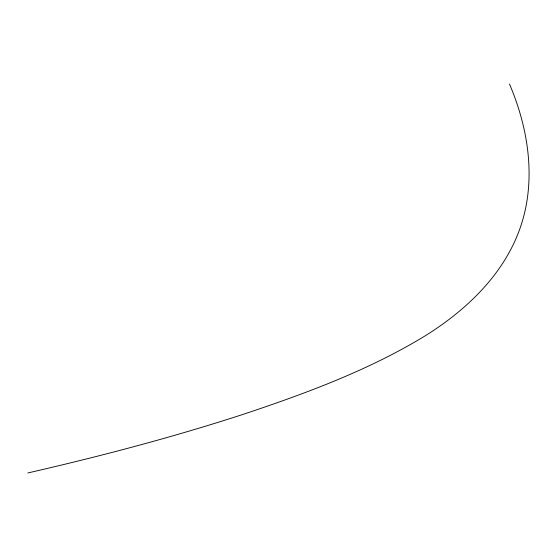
<?xml version="1.0" encoding="UTF-8"?>
<svg xmlns="http://www.w3.org/2000/svg" width="557" height="557" viewBox="0 0 557 557"><rect width="100%" height="100%" fill="white"/><g stroke="black" fill="none" stroke-linecap="round" stroke-linejoin="round"><path stroke-width="0.84" d="M27.85 472.963C100.351 456.301 172.385 437.377 243.151 414.359C306.169 393.298 369.2 370.133 426.084 335.272C466.738 309.748 503.82 274.427 520.064 228.217C536.635 181.136 528.725 129.05 509.488 84.037"/></g></svg>
